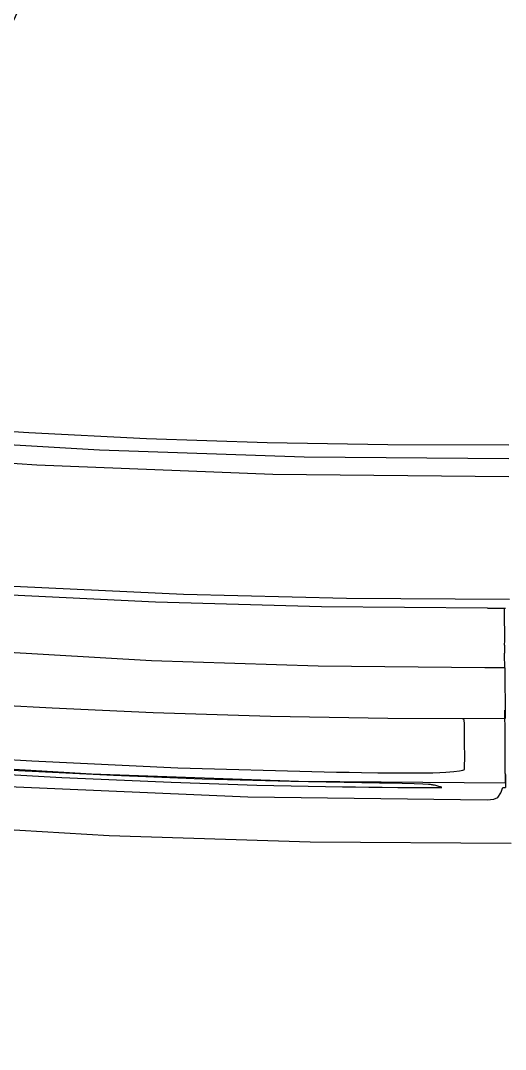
# Model space of a CAD drawing. Header units: millimetres. Extents: x 793 to 3159, y 750 to 2095.
# Drawn here: x 1316.866 to 1317.321, y 987.864 to 988.831 of the extents above; entities that cross this region are included whole.
import ezdxf

# ---------------------------------------------------------------- set-up
doc = ezdxf.new("R2010")
doc.units = ezdxf.units.MM
for name, pattern in [('XR-CASETA$0$CONTINUA', [0]), ('XR-CASETA$0$HIDDEN', [9.525, 6.35, -3.175]), ('XR-CASETA$1$HIDDEN2', [4.7625, 3.175, -1.5875])]:
    doc.linetypes.add(name, pattern=pattern)
doc.layers.add('XR-CASETA$0$A-AUTOS', color=8, linetype='Continuous')
doc.layers.add('XR-CASETA$1$A-PROYECCIONES', color=2, linetype='XR-CASETA$1$HIDDEN2')

# ---------------------------------------------------------------- blocks, each defined once
blk = doc.blocks.new('XR-CASETA$0$A$C75246685')
for p, q in [((-0.37403, -0.0122), (-0.37492, -0.12555)), ((-0.36131, -0.0122), (-0.36386, -0.20437)), ((-0.34799, -0.23396), (-0.34459, -0.0122)), ((-0.23106, -0.16532), (-0.22948, -0.0122)), ((-0.22074, -0.01708), (-0.22075, -0.0171)), ((-0.22075, -0.0171), (-0.22075, -0.01712)), ((-0.22075, -0.01712), (-0.22075, -0.01714)), ((-0.22075, -0.01714), (-0.22074, -0.01725)), ((-0.22074, -0.016), (-0.22074, -0.01651)), ((-0.22074, -0.01651), (-0.22074, -0.01684)), ((-0.22074, -0.01684), (-0.22074, -0.01698)), ((-0.22074, -0.01702), (-0.22074, -0.01698)), ((-0.22074, -0.01702), (-0.22074, -0.01703)), ((-0.20929, -0.01703), (-0.22074, -0.01702)), ((-0.22074, -0.01703), (-0.22074, -0.01704)), ((-0.22074, -0.01704), (-0.22074, -0.01705)), ((-0.22074, -0.01705), (-0.22074, -0.01706)), ((-0.22074, -0.01706), (-0.22074, -0.01708)), ((-0.22074, -0.01725), (-0.22074, -0.0174)), ((-0.22074, -0.0174), (-0.22074, -0.01759)), ((-0.22074, -0.01759), (-0.22074, -0.01846)), ((-0.22074, -0.01846), (-0.22074, -0.01963)), ((-0.19894, -0.01702), (-0.20929, -0.01703)), ((-0.19028, -0.01703), (-0.19894, -0.01702)), ((-0.18893, -0.01709), (-0.19028, -0.01703)), ((-0.18759, -0.01716), (-0.18893, -0.01709)), ((-0.18625, -0.01723), (-0.18759, -0.01716)), ((-0.18625, -0.01723), (-0.17869, -0.01722)), ((-0.17325, -0.01723), (-0.17869, -0.01722)), ((-0.16883, -0.01723), (-0.17325, -0.01723)), ((-0.1649, -0.01722), (-0.16883, -0.01723)), ((-0.1649, -0.01722), (-0.16491, -0.02347)), ((-0.1649, -0.01722), (-0.11739, -0.01722)), ((-0.10259, -0.01722), (-0.12502, -0.01722)), ((-0.11823, -0.12735), (-0.1174, -0.01722)), ((-0.08449, -0.01722), (-0.10259, -0.01722)), ((-0.07157, -0.01722), (-0.08449, -0.01722)), ((-0.0694, -0.01722), (-0.07157, -0.01722)), ((-0.0675, -0.01722), (-0.0694, -0.01722)), ((-0.06587, -0.01722), (-0.0675, -0.01722)), ((-0.06486, -0.01722), (-0.06587, -0.01722)), ((-0.06248, -0.01722), (-0.06486, -0.01722)), ((-0.06472, -0.01722), (-0.05258, -0.01722)), ((-0.05913, -0.01722), (-0.06248, -0.01722)), ((-0.05653, -0.01722), (-0.05928, -0.21147)), ((-0.05779, -0.01722), (-0.05913, -0.01722)), ((-0.05688, -0.01722), (-0.05779, -0.01722)), ((-0.05653, -0.01722), (-0.05688, -0.01722)), ((-0.05258, -0.01968), (-0.05258, -0.01722)), ((-0.00244, -0.2007), (-0.00015, -0.0122)), ((-0.00244, -0.2007), (-0.00015, -0.0122)), ((-0.22074, -0.02097), (-0.22075, -0.02502)), ((-0.22075, -0.02502), (-0.22075, -0.02907)), ((-0.22074, -0.01963), (-0.22074, -0.02097)), ((-0.16491, -0.02347), (-0.16492, -0.02971)), ((-0.05083, -0.02025), (-0.05258, -0.01968)), ((-0.04911, -0.02088), (-0.05083, -0.02025)), ((-0.04742, -0.02157), (-0.04911, -0.02088)), ((-0.0431, -0.02441), (-0.04742, -0.02157)), ((-0.04147, -0.02817), (-0.0431, -0.02441)), ((-0.0411, -0.03431), (-0.04147, -0.02817)), ((-0.22095, -0.03314), (-0.22303, -0.189)), ((-0.22075, -0.02907), (-0.22076, -0.03312)), ((-0.16495, -0.03596), (-0.1674, -0.1923)), ((-0.16492, -0.02971), (-0.16495, -0.03596)), ((-0.04524, -0.25914), (-0.0411, -0.03431)), ((-0.11701, -0.05637), (-0.11752, -0.05699)), ((-0.11651, -0.05591), (-0.11701, -0.05637)), ((-0.116, -0.05561), (-0.11651, -0.05591)), ((-0.11574, -0.05551), (-0.116, -0.05561)), ((-0.11547, -0.05545), (-0.11574, -0.05551)), ((-0.11521, -0.05542), (-0.11547, -0.05545)), ((-0.11322, -0.05539), (-0.11521, -0.05542)), ((-0.11127, -0.05537), (-0.11322, -0.05539)), ((-0.10934, -0.05534), (-0.11127, -0.05537)), ((-0.09392, -0.05525), (-0.10934, -0.05534)), ((-0.08136, -0.05526), (-0.09392, -0.05525)), ((-0.07188, -0.05536), (-0.08136, -0.05526)), ((-0.07185, -0.05536), (-0.07188, -0.05536)), ((-0.07183, -0.05536), (-0.07185, -0.05536)), ((-0.07181, -0.05536), (-0.07183, -0.05536)), ((-0.07178, -0.05536), (-0.07181, -0.05536)), ((-0.07176, -0.05536), (-0.07178, -0.05536)), ((-0.07174, -0.05536), (-0.07176, -0.05536)), ((-0.07171, -0.05536), (-0.07174, -0.05536)), ((-0.07169, -0.05536), (-0.07171, -0.05536)), ((-0.07112, -0.05537), (-0.07169, -0.05536)), ((-0.07056, -0.05539), (-0.07112, -0.05537)), ((-0.07002, -0.0554), (-0.07056, -0.05539)), ((-0.06966, -0.05557), (-0.07002, -0.0554)), ((-0.06932, -0.05608), (-0.06966, -0.05557)), ((-0.06898, -0.05695), (-0.06932, -0.05608)), ((-0.06831, -0.06018), (-0.06898, -0.05695)), ((-0.06771, -0.06548), (-0.06831, -0.06018)), ((-0.06722, -0.07311), (-0.06771, -0.06548)), ((-0.06698, -0.07873), (-0.06722, -0.07311)), ((-0.05303, -0.07727), (-0.05306, -0.07732)), ((-0.053, -0.07721), (-0.05303, -0.07727)), ((-0.05298, -0.07716), (-0.053, -0.07721)), ((-0.05295, -0.07711), (-0.05298, -0.07716)), ((-0.05293, -0.07707), (-0.05295, -0.07711)), ((-0.0529, -0.07704), (-0.05293, -0.07707)), ((-0.05288, -0.07701), (-0.0529, -0.07704)), ((-0.05286, -0.077), (-0.05288, -0.07701)), ((-0.05274, -0.07785), (-0.05286, -0.077)), ((-0.05274, -0.07785), (-0.05286, -0.077)), ((-0.0668, -0.08513), (-0.06698, -0.07873)), ((-0.06666, -0.0922), (-0.0668, -0.08513)), ((-0.05545, -0.08645), (-0.05558, -0.0874)), ((-0.05532, -0.08565), (-0.05545, -0.08645)), ((-0.0552, -0.08499), (-0.05532, -0.08565)), ((-0.05492, -0.08368), (-0.0552, -0.08499)), ((-0.05465, -0.08259), (-0.05492, -0.08368)), ((-0.0544, -0.08164), (-0.05465, -0.08259)), ((-0.05385, -0.07962), (-0.0544, -0.08164)), ((-0.0534, -0.07817), (-0.05385, -0.07962)), ((-0.05306, -0.07732), (-0.0534, -0.07817)), ((-0.05277, -0.09175), (-0.0527, -0.08209)), ((-0.05277, -0.09175), (-0.0527, -0.08209)), ((-0.0527, -0.08209), (-0.05274, -0.07785)), ((-0.0527, -0.08209), (-0.05274, -0.07785)), ((-0.06661, -0.09654), (-0.06666, -0.0922)), ((-0.06659, -0.10122), (-0.06661, -0.09654)), ((-0.05619, -0.0948), (-0.05656, -0.10292)), ((-0.05579, -0.08929), (-0.05619, -0.0948)), ((-0.05572, -0.08859), (-0.05579, -0.08929)), ((-0.05565, -0.08797), (-0.05572, -0.08859)), ((-0.05558, -0.0874), (-0.05565, -0.08797)), ((-0.0529, -0.10393), (-0.05277, -0.09175)), ((-0.0529, -0.10393), (-0.05277, -0.09175)), ((-0.06685, -0.1215), (-0.06663, -0.1062)), ((-0.06663, -0.1062), (-0.06659, -0.10122)), ((-0.05656, -0.10292), (-0.05689, -0.11414)), ((-0.0531, -0.11815), (-0.0529, -0.10393)), ((-0.0531, -0.11815), (-0.0529, -0.10393)), ((-0.05689, -0.11414), (-0.05705, -0.12117)), ((-0.37492, -0.12555), (-0.3776, -0.23886)), ((-0.0671, -0.1368), (-0.06685, -0.1215)), ((-0.05705, -0.12117), (-0.05719, -0.12823)), ((-0.05332, -0.13299), (-0.0531, -0.11815)), ((-0.05332, -0.13299), (-0.0531, -0.11815)), ((-0.12072, -0.23744), (-0.11823, -0.12735)), ((-0.05719, -0.12823), (-0.05732, -0.1353)), ((-0.05354, -0.14541), (-0.05332, -0.13299)), ((-0.05354, -0.14541), (-0.05332, -0.13299)), ((-0.06738, -0.15211), (-0.0671, -0.1368)), ((-0.05732, -0.1353), (-0.05924, -0.21847)), ((-0.06762, -0.16385), (-0.06738, -0.15211)), ((-0.05377, -0.15786), (-0.05354, -0.14541)), ((-0.05377, -0.15786), (-0.05354, -0.14541)), ((-0.06787, -0.1756), (-0.06762, -0.16385)), ((-0.05403, -0.17029), (-0.05377, -0.15786)), ((-0.05403, -0.17029), (-0.05377, -0.15786)), ((-0.23584, -0.31835), (-0.23106, -0.16532)), ((-0.05618, -0.25061), (-0.05403, -0.17029)), ((-0.05618, -0.25061), (-0.05403, -0.17029)), ((-0.06815, -0.18735), (-0.06787, -0.1756)), ((-0.22303, -0.189), (-0.22841, -0.34475)), ((-0.1674, -0.1923), (-0.17355, -0.34864)), ((-0.07277, -0.3245), (-0.06815, -0.18735)), ((-0.0097, -0.38942), (-0.00244, -0.2007)), ((-0.0097, -0.38942), (-0.00244, -0.2007)), ((-0.36386, -0.20437), (-0.37152, -0.39631)), ((-0.05928, -0.21147), (-0.06722, -0.40561)), ((-0.05924, -0.21847), (-0.06205, -0.3018)), ((-0.3776, -0.23886), (-0.38204, -0.35206)), ((-0.35815, -0.45541), (-0.34799, -0.23396)), ((-0.12491, -0.34748), (-0.12072, -0.23744)), ((-0.0592, -0.33092), (-0.05618, -0.25061)), ((-0.0592, -0.33092), (-0.05618, -0.25061)), ((-0.05623, -0.48374), (-0.04524, -0.25914)), ((-0.06205, -0.3018), (-0.06577, -0.38498)), ((-0.24379, -0.4712), (-0.23584, -0.31835)), ((-0.07998, -0.46153), (-0.07277, -0.3245)), ((-0.0631, -0.41119), (-0.0592, -0.33092)), ((-0.0631, -0.41119), (-0.0592, -0.33092)), ((-0.22841, -0.34475), (-0.237, -0.50031)), ((-0.12722, -0.39485), (-0.12491, -0.34748)), ((-0.38204, -0.35206), (-0.38809, -0.46264)), ((-0.17355, -0.34864), (-0.18353, -0.50478)), ((-0.06577, -0.38498), (-0.07163, -0.48714)), ((-0.12982, -0.4422), (-0.12722, -0.39485)), ((-0.02156, -0.57803), (-0.0097, -0.38942)), ((-0.02156, -0.57803), (-0.0097, -0.38942)), ((-0.37152, -0.39631), (-0.38423, -0.58779)), ((-0.06722, -0.40561), (-0.08035, -0.59941)), ((-0.06351, -0.41869), (-0.0631, -0.41119)), ((-0.06351, -0.41869), (-0.0631, -0.41119)), ((-0.06392, -0.42619), (-0.06351, -0.41869)), ((-0.06392, -0.42619), (-0.06351, -0.41869)), ((-0.06874, -0.50476), (-0.06435, -0.43369)), ((-0.06874, -0.50476), (-0.06435, -0.43369)), ((-0.06435, -0.43369), (-0.06392, -0.42619)), ((-0.06435, -0.43369), (-0.06392, -0.42619)), ((-0.13271, -0.48953), (-0.12982, -0.4422)), ((-0.38809, -0.46264), (-0.3958, -0.57304)), ((-0.375, -0.67621), (-0.35815, -0.45541)), ((-0.0898, -0.5984), (-0.07998, -0.46153)), ((-0.24494, -0.48968), (-0.24379, -0.4712))]:
    blk.add_line(p, q)

msp = doc.modelspace()

# ---------------------------------------------------------------- linework, layer by layer
at = {"layer": 'XR-CASETA$1$A-PROYECCIONES', "linetype": 'XR-CASETA$0$HIDDEN', "ltscale": 0.5}
msp.add_arc((1310.67141, 991.64516, -2.17332), 6.8, 250.532323, 0.335999, dxfattribs=at)

# ---------------------------------------------------------------- block references
at = {"layer": 'XR-CASETA$0$A-AUTOS', "color": 8, "linetype": 'XR-CASETA$0$CONTINUA', "ltscale": 0.5, "rotation": 270.3359986411695}
msp.add_blockref('XR-CASETA$0$A$C75246685', (1317.33863, 988.05783, 289.14394), dxfattribs=at)

doc.saveas('drawing.dxf')
